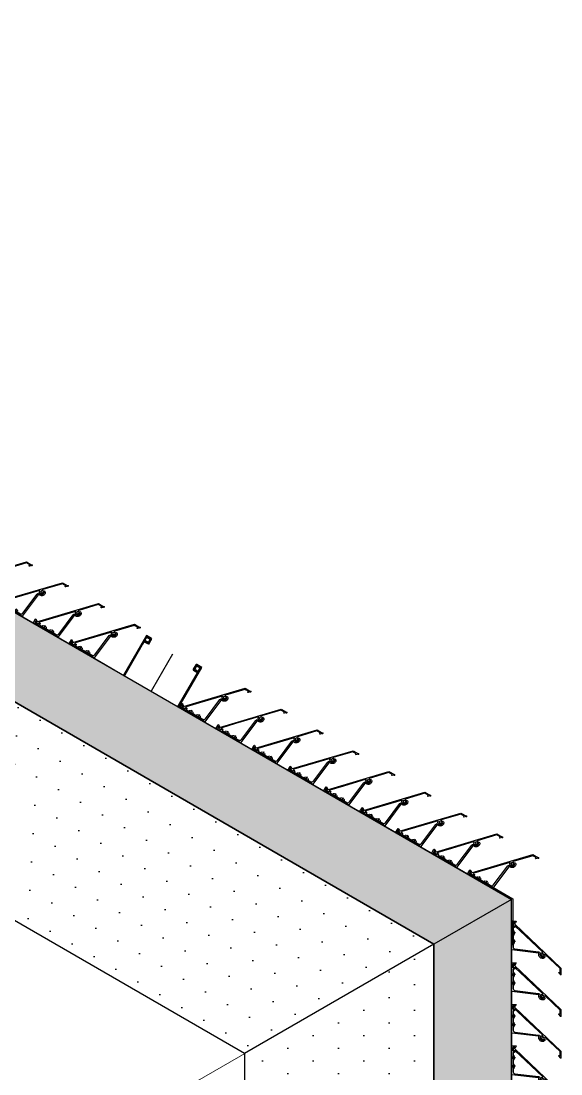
# Model space of a CAD drawing. Header units: millimetres. Extents: x 3774 to 718460, y -768339 to 192544.
# Drawn here: x 381218 to 382062, y -723305 to -721659 of the extents above; entities that cross this region are included whole.
import ezdxf

# ---------------------------------------------------------------- set-up
doc = ezdxf.new("R2010")
doc.units = ezdxf.units.MM
doc.set_wipeout_variables(frame=1)
for name, pattern in [('CENTER', [50.8, 31.75, -6.35, 6.35, -6.35]), ('HIDDEN', [0.375, 0.25, -0.125]), ('XKITLINE00', [0])]:
    doc.linetypes.add(name, pattern=pattern)
for name, color, linetype in [('010 - ASPG_ACCESSORIES_HATCH_', 7, 'Continuous'), ('010 - ASPG_ACCESSORIES_MAIN_COLOR_1', 7, 'Continuous'), ('010 - ASPG_ACCESSORIES_SUB_COLOR_1', 7, 'Continuous'), ('010 - ASPG_ACCESSORIES_SUB_COLOR_2', 7, 'Continuous'), ('010 - ASPG_ACCESSORIES_SYMBOL_', 7, 'Continuous'), ('010 - ASPG_EXTR_DEF_SUB', 7, 'Continuous'), ('010 - ASPG_EXTR_MAIN_COLOR_2', 7, 'Continuous'), ('010 - ASPG_FASTERN_DEF_SUB', 7, 'Continuous'), ('010 - ASPG_FASTERN_MAIN_COLOR_1', 7, 'Continuous'), ('010 - ASPG_FASTERN_SUB_COLOR_2', 7, 'Continuous'), ('010 - ASPG_FASTERN_SUB_COLOR_3', 7, 'Continuous'), ('010 - ASPG_FLASHING_CUT_COLOR_5', 7, 'Continuous'), ('010 - ASPG_FLASHING_MAIN_COLOR_2', 7, 'Continuous'), ('010 - ASPG_FLASHING_MAIN_COLOR_4', 7, 'Continuous'), ('010 - ASPG_FLASHING_WIPEOUT_', 7, 'Continuous'), ('010 - ASPG_FRAMING_CUT_COLOR_4', 7, 'Continuous'), ('010 - ASPG_FRAMING_DEF_SUB', 7, 'Continuous'), ('010 - ASPG_FRAMING_HATCH_', 7, 'Continuous'), ('010 - ASPG_FRAMING_MAIN_COLOR_2', 7, 'Continuous'), ('010 - ASPG_FRAMING_SUB_COLOR_2', 7, 'Continuous'), ('010 - ASPG_FRAMING_WIPEOUT_', 7, 'Continuous'), ('BOLT & SCREW', 7, 'Continuous'), ('Center Line', 7, 'CENTER')]:
    doc.layers.add(name, color=color, linetype=linetype)
for name, color, linetype, lineweight in [('12-GRID', 7, 'CENTER', 13), ('Bolt', 7, 'Continuous', 0), ('Part', 7, 'Continuous', 0), ('SCREW', 7, 'Continuous', 5)]:
    doc.layers.add(name, color=color, linetype=linetype, lineweight=lineweight)
pattern_1 = [(270, (1257419.24324, -520041.6224), (0.65495992507, -1.1344238721), [0.7562825814, -1.5125651628]), (30, (1257419.24324, -520041.6224), (0.65495992936, 1.1344238696), [0.7562825814, -1.5125651628]), (330, (1257419.24324, -520041.6224), (1.30991985442, -2.48e-09), [-1.5125651628, 0.7562825814])]
pattern_2 = [(315, (1257419.4929, -520021.6224), (1.3369313545, 1.3369313545), []), (45, (1257419.4929, -520021.6224), (-1.3369313545, 1.3369313545), [])]
pattern_3 = [(270, (1257419.4425, -520043.9224), (0.65495992507, -1.1344238721), [0.7562825814, -1.5125651628]), (30, (1257419.4425, -520043.9224), (0.65495992936, 1.1344238696), [0.7562825814, -1.5125651628]), (330, (1257419.4425, -520043.9224), (1.30991985442, -2.48e-09), [-1.5125651628, 0.7562825814])]
pattern_4 = [(315, (1257419.1929, -520023.9224), (1.3369313545, 1.3369313545), []), (45, (1257419.1929, -520023.9224), (-1.3369313545, 1.3369313545), [])]
pattern_5 = [(0, (0, 0), (3.96875, 7.9375), [0, -7.9375])]
pattern_6 = [(0, (0, 0), (19.84375, 39.6875), [0, -39.6875])]

# ---------------------------------------------------------------- blocks, each defined once
blk = doc.blocks.new('*A662948')
at = {"layer": 'Part', "color": 7, "linetype": 'XKITLINE00', "lineweight": 0}
for p, q in [((2030.848, -75.856027), (2030.848, -74.024)), ((2025.648, -77.02163), (2028.802389, -75.203228))]:
    blk.add_line(p, q, dxfattribs=at)
blk = doc.blocks.new('*A682950')
at = {"layer": 'Part', "color": 7, "linetype": 'XKITLINE00', "lineweight": 0}
for p, q in [((2001.885929, -57.296), (2025.720794, -71.062613)), ((2025.644545, -77.023621), (2028.802389, -75.203228))]:
    blk.add_line(p, q, dxfattribs=at)
blk = doc.blocks.new('*A692951')
at = {"layer": 'Part', "color": 7, "linetype": 'XKITLINE00', "lineweight": 0}
for p, q in [((2001.852391, -57.354), (2030.816297, -74.078852)), ((2030.848301, -74.023429), (2001.884395, -57.298577)), ((2001.384338, -58.164569), (2030.348244, -74.889422)), ((2001.416342, -58.109146), (2030.380248, -74.833998)), ((2030.848301, -74.023429), (2030.348244, -74.889422))]:
    blk.add_line(p, q, dxfattribs=at)
blk = doc.blocks.new('*A752957')
at = {"layer": 'Part', "color": 7, "linetype": 'XKITLINE00', "lineweight": 0}
for p, q in [((2028.677912, -73.930471), (2028.645912, -73.985896)), ((2028.645912, -73.985896), (2028.971537, -74.173896)), ((2029.370732, -74.330471), (2028.677912, -73.930471)), ((2028.971537, -74.173896), (2028.635537, -74.755865)), ((2028.677106, -74.779865), (2029.013106, -74.197896)), ((2029.013106, -74.197896), (2029.338732, -74.385896)), ((2029.338732, -74.385896), (2029.370732, -74.330471)), ((2028.309912, -74.567865), (2028.277912, -74.623291)), ((2028.277912, -74.623291), (2028.970732, -75.023291)), ((2028.635537, -74.755865), (2028.309912, -74.567865)), ((2029.002732, -74.967865), (2028.677106, -74.779865)), ((2028.970732, -75.023291), (2029.002732, -74.967865))]:
    blk.add_line(p, q, dxfattribs=at)
blk = doc.blocks.new('*A5653447')
at = {"layer": 'Part', "color": 7, "linetype": 'XKITLINE00', "lineweight": 0}
for p, q in [((2028.759747, -74.716728), (2028.999747, -74.301035)), ((2029.380798, -74.521035), (2028.965106, -74.281035)), ((2029.140798, -74.936728), (2029.380798, -74.521035)), ((2028.725106, -74.696728), (2029.140798, -74.936728))]:
    blk.add_line(p, q, dxfattribs=at)
blk = doc.blocks.new('*A5663448')
at = {"layer": 'Part', "color": 7, "linetype": 'XKITLINE00', "lineweight": 0}
for p, q in [((2027.603655, -74.511138), (2028.126085, -73.606263)), ((2027.822219, -74.452574), (2027.603655, -74.511138)), ((2029.404988, -75.551138), (2027.603655, -74.511138)), ((2029.927349, -74.646381), (2029.404988, -75.551138)), ((2029.404988, -75.551138), (2029.346424, -75.332574))]:
    blk.add_line(p, q, dxfattribs=at)
blk = doc.blocks.new('*A5673449')
at = {"layer": 'Part', "color": 7, "linetype": 'XKITLINE00', "lineweight": 0}
for p, q in [((2028.264643, -73.686272), (2027.822219, -74.452574)), ((2027.822219, -74.452574), (2029.346424, -75.332574)), ((2029.346424, -75.332574), (2029.78879, -74.566372))]:
    blk.add_line(p, q, dxfattribs=at)
blk = doc.blocks.new('*A5733455')
at = {"layer": 'Bolt'}
for points in [[(2028.923, -74.354), (2028.958, -74.374), (2028.802, -74.644), (2028.767, -74.624)], [(2028.832, -74.416), (2028.873, -74.44), (2028.817, -74.537), (2028.776, -74.513)]]:
    blk.add_hatch(color=7, dxfattribs=at).paths.add_polyline_path(points, flags=17)
at = {"layer": 'Bolt', "color": 7, "linetype": 'XKITLINE00', "lineweight": 0}
for p, q in [((2028.923, -74.354), (2028.958, -74.374)), ((2028.749, -74.433), (2029.046, -74.605)), ((2028.776, -74.513), (2028.817, -74.537)), ((2028.832, -74.416), (2028.873, -74.44)), ((2028.767, -74.624), (2028.802, -74.644))]:
    blk.add_line(p, q, dxfattribs=at)
blk = doc.blocks.new('*A5743456')
at = {"layer": 'Bolt'}
for points in [[(2028.203, -74.316), (2028.182, -74.309), (2028.166, -74.295), (2028.156, -74.275), (2028.155, -74.253), (2028.162, -74.233), (2028.282, -74.025), (2028.296, -74.009), (2028.316, -73.999), (2028.337, -73.997), (2028.358, -74.004), (2028.374, -74.019), (2028.384, -74.038), (2028.386, -74.06), (2028.379, -74.081), (2028.259, -74.289), (2028.244, -74.305), (2028.225, -74.315)], [(2029.311, -74.956), (2029.291, -74.949), (2029.274, -74.935), (2029.264, -74.915), (2029.263, -74.893), (2029.27, -74.873), (2029.39, -74.665), (2029.404, -74.649), (2029.424, -74.639), (2029.446, -74.637), (2029.467, -74.644), (2029.483, -74.659), (2029.493, -74.678), (2029.494, -74.7), (2029.487, -74.721), (2029.367, -74.929), (2029.353, -74.945), (2029.333, -74.955)]]:
    blk.add_hatch(color=7, dxfattribs=at).paths.add_polyline_path(points, flags=17)
at = {"layer": 'Bolt', "color": 7, "linetype": 'XKITLINE00', "lineweight": 0}
for p, q in [((2028.367, -74.213), (2028.173, -74.101)), ((2028.326, -74.06), (2028.214, -74.254)), ((2029.476, -74.853), (2029.282, -74.741)), ((2029.435, -74.7), (2029.323, -74.894))]:
    blk.add_line(p, q, dxfattribs=at)
blk = doc.blocks.new('*A5803462')
at = {"layer": 'Bolt'}
for points in [[(2029.017, -73.554), (2029.025, -73.546), (2029.034, -73.54), (2029.044, -73.537), (2029.055, -73.535), (2029.066, -73.535), (2029.077, -73.538), (2029.087, -73.542), (2029.096, -73.549), (2029.103, -73.557), (2029.109, -73.566), (2029.113, -73.576), (2029.115, -73.587), (2029.114, -73.598), (2029.112, -73.609), (2029.107, -73.619), (2029.101, -73.628), (2029.093, -73.635), (2029.084, -73.641), (2029.073, -73.645), (2029.063, -73.647), (2029.052, -73.646), (2029.041, -73.644), (2029.031, -73.639), (2029.022, -73.633), (2029.014, -73.625), (2029.009, -73.615), (2029.005, -73.605), (2029.003, -73.594), (2029.003, -73.583), (2029.006, -73.573), (2029.01, -73.563)], [(2029.432, -73.794), (2029.44, -73.786), (2029.45, -73.78), (2029.46, -73.777), (2029.471, -73.775), (2029.482, -73.775), (2029.493, -73.778), (2029.503, -73.782), (2029.511, -73.789), (2029.519, -73.797), (2029.525, -73.806), (2029.529, -73.816), (2029.53, -73.827), (2029.53, -73.838), (2029.528, -73.849), (2029.523, -73.859), (2029.517, -73.868), (2029.509, -73.875), (2029.499, -73.881), (2029.489, -73.885), (2029.478, -73.887), (2029.467, -73.886), (2029.457, -73.884), (2029.447, -73.879), (2029.438, -73.873), (2029.43, -73.865), (2029.424, -73.855), (2029.42, -73.845), (2029.419, -73.834), (2029.419, -73.823), (2029.422, -73.813), (2029.426, -73.803)]]:
    blk.add_hatch(color=7, dxfattribs=at).paths.add_polyline_path(points, flags=17)
at = {"layer": 'Bolt', "color": 7, "linetype": 'XKITLINE00', "lineweight": 0}
for p, q in [((2028.962, -73.535), (2029.156, -73.647)), ((2029.003, -73.688), (2029.115, -73.494)), ((2029.419, -73.928), (2029.531, -73.734)), ((2029.378, -73.775), (2029.572, -73.887))]:
    blk.add_line(p, q, dxfattribs=at)
blk = doc.blocks.new('W-1-PP19-SE-ENT3_20260407-084553_PP19_ENT3_LOPL')
at = {"layer": 'Defpoints', "color": 7}
blk.add_lwpolyline([(27493.04025, 2165.38988), (27331.73656, 2165.38988)], dxfattribs=at)
at = {"color": 7, "lineweight": 0, "xscale": 125, "yscale": 125, "zscale": 125}
for name in ['*A682950', '*A692951', '*A5803462', '*A5663448', '*A5673449', '*A5743456', '*A752957', '*A662948', '*A5653447', '*A5733455']:
    blk.add_blockref(name, (-226235, 11475), dxfattribs=at)
blk = doc.blocks.new('*U8441')
at = {"layer": '12-GRID', "color": 7, "linetype": 'CENTER'}
for p, q in [((0, -6.2), (0, 2.2)), ((-4.2, -2), (4.2, -2))]:
    blk.add_line(p, q, dxfattribs=at)
at = {"layer": 'BOLT & SCREW', "color": 7}
for p, q in [((-0.6, -1.8), (-1.8, -1.6)), ((-0.6, -2.2), (-1.8, -2.4)), ((-0.5, -1.8), (-0.9, -1.6)), ((-0.5, -2.2), (-0.9, -2.4)), ((-0.2, -1.4), (-0.4, -0.2)), ((-0.2, -1.5), (-0.4, -1.1)), ((-0.2, -2.5), (-0.4, -2.9)), ((-0.2, -2.6), (-0.4, -3.8)), ((0.2, -1.4), (0.4, -0.2)), ((0.2, -1.5), (0.4, -1.1)), ((0.4, -2.9), (0.2, -2.5)), ((0.2, -2.6), (0.4, -3.8)), ((0.5, -1.8), (0.9, -1.6)), ((0.5, -2.2), (0.9, -2.4)), ((0.6, -1.8), (1.8, -1.6)), ((0.6, -2.2), (1.8, -2.4))]:
    blk.add_line(p, q, dxfattribs=at)
for points in [[(-1.8, -1.6), (-0.9, -1.6, 0.414214), (-0.4, -1.1), (-0.4, -0.2), (0.4, -0.2), (0.4, -1.1, 0.414214), (0.9, -1.6), (1.8, -1.6), (1.8, -2.4), (0.9, -2.4, 0.414214), (0.4, -2.9), (0.4, -3.8), (-0.4, -3.8), (-0.4, -2.9, 0.414214), (-0.9, -2.4), (-1.8, -2.4)], [(0.2, -2.5, -0.414214), (0.5, -2.2), (0.6, -2.2), (0.6, -1.8), (0.5, -1.8, -0.414214), (0.2, -1.5), (0.2, -1.4), (-0.2, -1.4), (-0.2, -1.5, -0.414214), (-0.5, -1.8), (-0.6, -1.8), (-0.6, -2.2), (-0.5, -2.2, -0.414214), (-0.2, -2.5), (-0.2, -2.6), (0.2, -2.6)]]:
    blk.add_lwpolyline(points, format="xyb", close=True, dxfattribs=at)
blk.add_circle((0, -2), 3.5, dxfattribs=at)
blk = doc.blocks.new('000_ASPG_TYP_FILES_20260218-010703_FRAME_EXTR_')
at = {"layer": '010 - ASPG_FRAMING_HATCH_'}
h = blk.add_hatch(dxfattribs=at)
h.set_pattern_fill('ANSI32', scale=0.1, angle=180)
edge = h.paths.add_edge_path()
edge.add_line((2, 16), (2, 2))
edge.add_line((2, 2), (39.7, 2))
edge.add_arc((39.7, 1.7), 0.3, 0, 90, ccw=False)
edge.add_line((40, 1.7), (40, 0.3))
edge.add_arc((39.7, 0.3), 0.3, -90, 0, ccw=False)
edge.add_line((39.7, 0), (0.3, 0))
edge.add_arc((0.3, 0.3), 0.3, 180, 270, ccw=False)
edge.add_line((0, 0.3), (0, 17.7))
edge.add_arc((0.3, 17.7), 0.3, 90, 180, ccw=False)
edge.add_line((0.3, 18), (22.6, 18))
edge.add_arc((22.6, 18.5), 0.5, 270, 380.2095)
edge.add_arc((26.2, 19.8), 3.35, 182.0638, 200.2095, ccw=False)
edge.add_arc((23.6, 19.7), 0.76, 2.0638, 182.0638, ccw=False)
edge.add_arc((26.2, 19.8), 1.83, 182.0638, 447.9362)
edge.add_arc((26.3, 22.4), 0.76, 87.9362, 267.9362, ccw=False)
edge.add_arc((26.2, 19.8), 3.35, 69.7905, 87.9362, ccw=False)
edge.add_arc((27.5, 23.4), 0.5, 249.7905, 360)
edge.add_line((28, 23.4), (28, 26.7))
edge.add_line((28, 26.7), (28.5, 27.2))
edge.add_line((28.5, 27.2), (28, 27.7))
edge.add_line((28, 27.7), (28, 38.6))
edge.add_line((28, 38.6), (28.5, 39.1))
edge.add_line((28.5, 39.1), (28, 39.6))
edge.add_line((28, 39.6), (28, 42.9))
edge.add_arc((27.5, 42.9), 0.5, 0, 110.2095)
edge.add_arc((26.2, 46.5), 3.35, 272.0638, 290.2095, ccw=False)
edge.add_arc((26.3, 43.9), 0.76, 92.0638, 272.0638, ccw=False)
edge.add_arc((26.2, 46.5), 1.83, 272.0638, 537.9362)
edge.add_arc((23.6, 46.6), 0.76, 177.9362, 357.9362, ccw=False)
edge.add_arc((26.2, 46.5), 3.35, 159.7905, 177.9362, ccw=False)
edge.add_arc((22.6, 47.8), 0.5, 339.7905, 450)
edge.add_line((22.6, 48.3), (0.3, 48.3))
edge.add_arc((0.3, 48.6), 0.3, 180, 270, ccw=False)
edge.add_line((0, 48.6), (0, 60))
edge.add_arc((0.3, 60), 0.3, 90, 180, ccw=False)
edge.add_line((0.3, 60.3), (5, 60.3))
edge.add_line((5, 60.3), (5, 65))
edge.add_arc((5.3, 65), 0.3, 90, 180, ccw=False)
edge.add_line((5.3, 65.3), (30, 65.3))
edge.add_line((30, 65.3), (30, 63.6))
edge.add_arc((29.7, 63.6), 0.3, -90, 0, ccw=False)
edge.add_line((29.7, 63.3), (7.3, 63.3))
edge.add_arc((7.3, 63), 0.3, 90, 180)
edge.add_line((7, 63), (7, 58.3))
edge.add_line((7, 58.3), (2.3, 58.3))
edge.add_arc((2.3, 58), 0.3, 90, 180)
edge.add_line((2, 58), (2, 50.6))
edge.add_arc((2.3, 50.6), 0.3, 180, 270)
edge.add_line((2.3, 50.3), (29.7, 50.3))
edge.add_arc((29.7, 50), 0.3, 0, 90, ccw=False)
edge.add_line((30, 50), (30, 26.7))
edge.add_line((30, 26.7), (30, 16.3))
edge.add_arc((29.7, 16.3), 0.3, -90, 0, ccw=False)
edge.add_line((29.7, 16), (2, 16))
at = {"layer": '010 - ASPG_FRAMING_CUT_COLOR_4', "color": 7}
blk.add_lwpolyline([(2, 16), (2, 2), (39.7, 2, -0.414214), (40, 1.7), (40, 0.3, -0.414214), (39.7, 0), (0.3, 0, -0.414214), (0, 0.3), (0, 17.7, -0.414214), (0.3, 18), (22.6, 18, 0.52173), (23, 18.7, -0.079342), (22.8, 19.7, -1), (24.3, 19.8, 2.296346), (26.2, 21.7, -1), (26.3, 23.2, -0.079342), (27.3, 23, 0.52173), (28, 23.4), (28, 26.7), (28.5, 27.2), (28, 27.7), (28, 38.6), (28.5, 39.1), (28, 39.6), (28, 42.9, 0.52173), (27.3, 43.3, -0.079342), (26.3, 43.1, -1), (26.2, 44.6, 2.296346), (24.3, 46.5, -1), (22.8, 46.6, -0.079342), (23, 47.6, 0.52173), (22.6, 48.3), (0.3, 48.3, -0.414214), (0, 48.6), (0, 60, -0.414214), (0.3, 60.3), (5, 60.3), (5, 65, -0.414214), (5.3, 65.3), (30, 65.3), (30, 63.6, -0.414214), (29.7, 63.3), (7.3, 63.3, 0.414214), (7, 63), (7, 58.3), (2.3, 58.3, 0.414214), (2, 58), (2, 50.6, 0.414214), (2.3, 50.3), (29.7, 50.3, -0.414214), (30, 50), (30, 26.7), (30, 16.3, -0.414214), (29.7, 16)], format="xyb", close=True, dxfattribs=at)
at = {"color": 7}
for p in [(26.2, 48.5), (26.2, 21.8)]:
    blk.add_blockref('*U8441', p, dxfattribs=at)
blk = doc.blocks.new('*U8305')
at = {"layer": '010 - ASPG_FRAMING_HATCH_', "transparency": 33554585}
h = blk.add_hatch(dxfattribs=at)
h.set_pattern_fill('ANSI32', scale=0.25)
edge = h.paths.add_edge_path()
edge.add_line((2, -50), (2, -75))
edge.add_line((2, -75), (0, -75))
edge.add_line((0, -75), (0, -49))
edge.add_arc((1, -49), 1, 90, 180, ccw=False)
edge.add_line((1, -48), (63, -48))
edge.add_arc((63, -47), 1, 270, 360)
edge.add_line((64, -47), (64, 47))
edge.add_arc((63, 47), 1, 0, 90)
edge.add_line((63, 48), (1, 48))
edge.add_arc((1, 49), 1, 180, 270, ccw=False)
edge.add_line((0, 49), (0, 75))
edge.add_line((0, 75), (2, 75))
edge.add_line((2, 75), (2, 50))
edge.add_line((2, 50), (141, 50))
edge.add_line((141, 50), (141, 41))
edge.add_arc((140, 41), 1, 270, 360, ccw=False)
edge.add_line((140, 40), (132, 40))
edge.add_arc((132, 41), 1, 180, 270, ccw=False)
edge.add_line((131, 41), (131, 47))
edge.add_arc((130, 47), 1, 0, 90)
edge.add_line((130, 48), (67, 48))
edge.add_arc((67, 47), 1, 90, 180)
edge.add_line((66, 47), (66, -47))
edge.add_arc((67, -47), 1, 180, 270)
edge.add_line((67, -48), (130, -48))
edge.add_arc((130, -47), 1, 270, 360)
edge.add_line((131, -47), (131, -41))
edge.add_arc((132, -41), 1, 90, 180, ccw=False)
edge.add_line((132, -40), (140, -40))
edge.add_arc((140, -41), 1, 0, 90, ccw=False)
edge.add_line((141, -41), (141, -50))
edge.add_line((141, -50), (2, -50))
h.paths.add_polyline_path([(139, 48), (139, 42), (133, 42), (133, 48)], flags=16)
h.paths.add_polyline_path([(139, -48), (139, -42), (133, -42), (133, -48)], flags=16)
at = {"layer": '010 - ASPG_FRAMING_HATCH_'}
h = blk.add_hatch(dxfattribs=at)
h.set_pattern_fill('ANSI37', scale=0.595498, angle=-90)
h.set_pattern_definition(pattern_4)
edge = h.paths.add_edge_path()
edge.add_ellipse((11.5, 55), major_axis=(0, -5), ratio=0.644482, start_angle=180, end_angle=360, ccw=False)
edge.add_line((11.5, 60), (2, 60))
edge.add_arc((-7.9, 55), 11.1, -26.7963, 26.7963, ccw=False)
edge.add_line((2, 50), (11.5, 50))
h = blk.add_hatch(dxfattribs=at)
h.set_pattern_fill('HONEY', scale=0.238199, angle=-90)
h.set_pattern_definition(pattern_3)
edge = h.paths.add_edge_path()
edge.add_ellipse((11.8, 55), major_axis=(0, -5), ratio=0.644482, start_angle=0, end_angle=360, ccw=False)
h = blk.add_hatch(dxfattribs=at)
h.set_pattern_fill('HONEY', scale=0.238199, angle=-90)
h.set_pattern_definition(pattern_1)
edge = h.paths.add_edge_path()
edge.add_ellipse((57.5, 55), major_axis=(0, -5), ratio=0.644482, start_angle=0, end_angle=360)
h = blk.add_hatch(dxfattribs=at)
h.set_pattern_fill('ANSI37', scale=0.595498, angle=-90)
h.set_pattern_definition(pattern_2)
edge = h.paths.add_edge_path()
edge.add_ellipse((57.8, 55), major_axis=(0, -5), ratio=0.644482, start_angle=0, end_angle=180)
edge.add_line((57.8, 60), (62, 60))
edge.add_arc((62, 60.3), 0.3, -90, 0)
edge.add_line((62.3, 60.3), (62.3, 61))
edge.add_line((62.3, 61), (61.8, 61.5))
edge.add_line((61.8, 61.5), (62.3, 62))
edge.add_line((62.3, 62), (61.8, 62.5))
edge.add_line((61.8, 62.5), (62.3, 63))
edge.add_line((62.3, 63), (61.8, 63.5))
edge.add_line((61.8, 63.5), (62.3, 64))
edge.add_line((62.3, 64), (62.3, 65))
edge.add_line((62.3, 65), (63.3, 65))
edge.add_line((63.3, 65), (63.8, 65.5))
edge.add_line((63.8, 65.5), (64.3, 65))
edge.add_line((64.3, 65), (64.8, 65.5))
edge.add_line((64.8, 65.5), (65.3, 65))
edge.add_line((65.3, 65), (65.8, 65.5))
edge.add_line((65.8, 65.5), (66.3, 65))
edge.add_line((66.3, 65), (67, 65))
edge.add_arc((67, 65.3), 0.3, -90, 0)
edge.add_line((67.3, 65.3), (67.3, 60))
edge.add_arc((77.2, 55), 11.1, 153.2037, 206.7963)
edge.add_line((67.3, 50), (57.8, 50))
h = blk.add_hatch(dxfattribs=at)
h.set_pattern_fill('ANSI37', scale=0.595498, angle=-90)
h.set_pattern_definition(pattern_4)
edge = h.paths.add_edge_path()
edge.add_ellipse((11.5, -55), major_axis=(0, 5), ratio=0.644482, start_angle=0, end_angle=180)
edge.add_line((11.5, -60), (2, -60))
edge.add_arc((-7.9, -55), 11.1, 333.2037, 386.7963)
edge.add_line((2, -50), (11.5, -50))
h = blk.add_hatch(dxfattribs=at)
h.set_pattern_fill('HONEY', scale=0.238199, angle=-90)
h.set_pattern_definition(pattern_3)
edge = h.paths.add_edge_path()
edge.add_ellipse((11.8, -55), major_axis=(0, 5), ratio=0.644482, start_angle=0, end_angle=360)
h = blk.add_hatch(dxfattribs=at)
h.set_pattern_fill('HONEY', scale=0.238199, angle=-90)
h.set_pattern_definition(pattern_1)
edge = h.paths.add_edge_path()
edge.add_ellipse((57.5, -55), major_axis=(0, 5), ratio=0.644482, start_angle=0, end_angle=360, ccw=False)
h = blk.add_hatch(dxfattribs=at)
h.set_pattern_fill('ANSI37', scale=0.595498, angle=-90)
h.set_pattern_definition(pattern_2)
edge = h.paths.add_edge_path()
edge.add_ellipse((57.8, -55), major_axis=(0, 5), ratio=0.644482, start_angle=180, end_angle=360, ccw=False)
edge.add_line((57.8, -60), (62, -60))
edge.add_arc((62, -60.3), 0.3, 360, 450, ccw=False)
edge.add_line((62.3, -60.3), (62.3, -61))
edge.add_line((62.3, -61), (61.8, -61.5))
edge.add_line((61.8, -61.5), (62.3, -62))
edge.add_line((62.3, -62), (61.8, -62.5))
edge.add_line((61.8, -62.5), (62.3, -63))
edge.add_line((62.3, -63), (61.8, -63.5))
edge.add_line((61.8, -63.5), (62.3, -64))
edge.add_line((62.3, -64), (62.3, -65))
edge.add_line((62.3, -65), (63.3, -65))
edge.add_line((63.3, -65), (63.8, -65.5))
edge.add_line((63.8, -65.5), (64.3, -65))
edge.add_line((64.3, -65), (64.8, -65.5))
edge.add_line((64.8, -65.5), (65.3, -65))
edge.add_line((65.3, -65), (65.8, -65.5))
edge.add_line((65.8, -65.5), (66.3, -65))
edge.add_line((66.3, -65), (67, -65))
edge.add_arc((67, -65.3), 0.3, 360, 450, ccw=False)
edge.add_line((67.3, -65.3), (67.3, -60))
edge.add_arc((77.2, -55), 11.1, 153.2037, 206.7963, ccw=False)
edge.add_line((67.3, -50), (57.8, -50))
at = {"layer": '010 - ASPG_FASTERN_DEF_SUB', "color": 7}
blk.add_point((0, 0), dxfattribs=at)
at = {"layer": '010 - ASPG_FRAMING_CUT_COLOR_4', "color": 7}
blk.add_lwpolyline([(2, -50), (2, -75), (0, -75), (0, -49, -0.414214), (1, -48), (63, -48, 0.414214), (64, -47), (64, 47, 0.414214), (63, 48), (1, 48, -0.414214), (0, 49), (0, 75), (2, 75), (2, 50), (141, 50), (141, 41, -0.414214), (140, 40), (132, 40, -0.414214), (131, 41), (131, 47, 0.414214), (130, 48), (67, 48, 0.414214), (66, 47), (66, -47, 0.414214), (67, -48), (130, -48, 0.414214), (131, -47), (131, -41, -0.414214), (132, -40), (140, -40, -0.414214), (141, -41), (141, -50)], format="xyb", close=True, dxfattribs=at)
for points in [[(139, 48), (139, 42), (133, 42), (133, 48)], [(139, -48), (139, -42), (133, -42), (133, -48)]]:
    blk.add_lwpolyline(points, close=True, dxfattribs=at)
at = {"layer": '010 - ASPG_FRAMING_DEF_SUB', "color": 7, "transparency": 33554508}
blk.add_line((136.5, 0), (-4.5, 0), dxfattribs=at)
at = {"layer": '010 - ASPG_FRAMING_DEF_SUB', "color": 7, "transparency": 33554457}
for points in [[(2, 50), (15, 50), (15, 60), (2, 60)], [(54.3, 50), (67.3, 50), (67.3, 65.5), (54.3, 65.5)], [(2, -50), (15, -50), (15, -60), (2, -60)], [(54.3, -50), (67.3, -50), (67.3, -65.5), (54.3, -65.5)]]:
    blk.add_lwpolyline(points, close=True, dxfattribs=at)
at = {"layer": '010 - ASPG_FRAMING_SUB_COLOR_2', "color": 7}
for points in [[(11.8, 50), (2, 50, 0.238199), (2, 60), (11.8, 60)], [(57.5, 50), (67.3, 50, -0.238199), (67.3, 60), (67.3, 65.3, -0.414214), (67, 65), (66.3, 65), (65.8, 65.5), (65.3, 65), (64.8, 65.5), (64.3, 65), (63.8, 65.5), (63.3, 65), (62.3, 65), (62.3, 64), (61.8, 63.5), (62.3, 63), (61.8, 62.5), (62.3, 62), (61.8, 61.5), (62.3, 61), (62.3, 60.3, -0.414214), (62, 60), (57.5, 60)], [(11.8, -50), (2, -50, -0.238199), (2, -60), (11.8, -60)], [(57.5, -50), (67.3, -50, 0.238199), (67.3, -60), (67.3, -65.3, 0.414214), (67, -65), (66.3, -65), (65.8, -65.5), (65.3, -65), (64.8, -65.5), (64.3, -65), (63.8, -65.5), (63.3, -65), (62.3, -65), (62.3, -64), (61.8, -63.5), (62.3, -63), (61.8, -62.5), (62.3, -62), (61.8, -61.5), (62.3, -61), (62.3, -60.3, 0.414214), (62, -60), (57.5, -60)]]:
    blk.add_lwpolyline(points, format="xyb", dxfattribs=at)
at = {"layer": '010 - ASPG_FRAMING_SUB_COLOR_2', "color": 7, "extrusion": (0, 0, -1)}
for centre, major_axis in [((11.8, 55), (0, -5)), ((57.5, -55), (0, 5))]:
    blk.add_ellipse(centre, major_axis=major_axis, ratio=0.644482, dxfattribs=at)
at = {"layer": '010 - ASPG_FRAMING_SUB_COLOR_2', "color": 7}
for centre, major_axis in [((57.5, 55), (0, -5)), ((11.8, -55), (0, 5))]:
    blk.add_ellipse(centre, major_axis=major_axis, ratio=0.644482, dxfattribs=at)
blk = doc.blocks.new('PZG35-9D5')
at = {"layer": 'Center Line', "color": 7}
blk.add_line((0, 3.7), (0, -10.5), dxfattribs=at)
at = {"layer": 'SCREW', "color": 7}
for p, q in [((-1.4, 0), (-1.4, -1.1)), ((1.4, 0), (1.4, -0.6)), ((-1.9, -1.4), (1.9, -0.9)), ((-1.9, -1.4), (-1.4, -1.1)), ((-1.9, -1.4), (-1.4, -1.7)), ((-1.9, -2.7), (1.9, -2.2)), ((-1.9, -2.7), (-1.4, -2.4)), ((-1.9, -2.7), (-1.4, -3)), ((-1.9, -4), (-1.4, -3.7)), ((-1.9, -4), (-1, -3.9)), ((-1.9, -4), (-1.4, -4.3)), ((-1.4, -1.1), (1.4, -0.6)), ((-1.4, -1.7), (1.4, -1.2)), ((-1.4, -1.7), (-1.4, -2.4)), ((-1.4, -2.4), (1.4, -1.9)), ((-1.4, -3), (1.4, -2.5)), ((-1.4, -3), (-1.4, -3.7)), ((-1.4, -3.7), (-0.8, -3.6)), ((-1.4, -4.3), (-1.4, -8.1)), ((-1.4, -4.3), (-1.2, -4.3)), ((0, -9.5), (-1.4, -8.1)), ((0, -9.5), (1.4, -8.1)), ((0.6, -3.3), (1.4, -3.2)), ((0.7, -3.7), (1.9, -3.5)), ((0.7, -3.9), (1.4, -3.8)), ((0.7, -4.6), (1.4, -4.5)), ((0.7, -5), (1.9, -4.8)), ((0.7, -5.2), (1.4, -5.1)), ((1.9, -0.9), (1.4, -0.6)), ((1.9, -0.9), (1.4, -1.2)), ((1.4, -1.2), (1.4, -1.9)), ((1.9, -2.2), (1.4, -1.9)), ((1.9, -2.2), (1.4, -2.5)), ((1.4, -2.5), (1.4, -3.2)), ((1.9, -3.5), (1.4, -3.2)), ((1.9, -3.5), (1.4, -3.8)), ((1.4, -3.8), (1.4, -4.5)), ((1.9, -4.8), (1.4, -4.5)), ((1.9, -4.8), (1.4, -5.1)), ((1.4, -5.1), (1.4, -8.1))]:
    blk.add_line(p, q, dxfattribs=at)
blk.add_lwpolyline([(0, -9.5), (0.7, -5.2), (0.7, -3.6, 0.417657), (0.4, -3.3, 0.108102), (-0.8, -3.6), (-1.4, -4.7)], format="xyb", dxfattribs=at)
blk = doc.blocks.new('*U8304')
at = {"layer": 'SCREW', "color": 7}
blk.add_lwpolyline([(3, 1.8, 0.09906), (0.8, 2.5), (0.8, 2.3), (-0.8, 2.3), (-0.8, 2.5, 0.09906), (-3, 1.8, 0.266588), (-3.5, 1), (-3.5, 0.2, 0.414214), (-3.3, 0), (3.3, 0, 0.414214), (3.5, 0.2), (3.5, 1, 0.266588)], format="xyb", close=True, dxfattribs=at)
blk.add_blockref('PZG35-9D5', (0, 0), dxfattribs=at)
blk = doc.blocks.new('*U8306')
at = {"color": 7}
blk.add_point((0, 0), dxfattribs=at)
at = {"layer": '010 - ASPG_ACCESSORIES_MAIN_COLOR_1', "color": 7}
blk.add_lwpolyline([(-39.7, -0.6, 0.414214), (-40, -0.9), (-40, -7.4, 0.57735), (-39.7, -7.6), (-36.6, -5.8, 0.767327), (-36.8, -5.3), (-37.9, -5.3, -0.414214), (-38.2, -5), (-38.2, -2.8, -0.414214), (-38, -2.6), (-32.2, -2.6, -0.388879), (-32, -2.8), (-31.8, -4.3, 0.388879), (-31.3, -4.8), (-30.3, -4.8, 0.414214), (-30, -4.5), (-30, -2.9, -0.414214), (-29.7, -2.6), (0.4, -2.6, -0.378969), (3.4, -5.2), (8, -42.5, 0.446593), (11.6, -45.1, -0.489802), (16.1, -48.7), (16.1, -49.4, -0.18248), (15.8, -50, -0.267949), (15.3, -50.2, 1.122115), (15.1, -52.3, 0.405004), (18.1, -49.4), (18.1, -48.7, 0.489805), (11.2, -43.1, -0.446597), (9.9, -42.3), (4.9, -0.8, 0.364176), (4.6, -0.6)], format="xyb", close=True, dxfattribs=at)
at = {"layer": '010 - ASPG_EXTR_DEF_SUB', "color": 7}
for p in [(-40, -0.5), (43.4, -76.9), (43.4, -77.5)]:
    blk.add_point(p, dxfattribs=at)
at = {"layer": '010 - ASPG_EXTR_MAIN_COLOR_2', "color": 7}
blk.add_lwpolyline([(11.4, -48.2), (11.5, -47.4), (12.2, -47.6), (12.3, -46.8, -0.535538), (14.2, -49.2, 0.991572), (15.7, -49.6, 1.157025), (8.8, -48.8, -0.688558), (8.3, -49), (-17.1, -22.2), (-32.3, -6.1), (-32.3, -2.9, 0.414312), (-32.6, -2.6), (-37.5, -2.6, 0.414116), (-37.8, -2.9), (-37.8, -4.3, 0.414214), (-37.5, -4.6), (-36, -4.6, -0.205895), (-35.8, -4.7), (33.2, -77.5), (43.1, -77.5, 0.668179), (43.4, -77), (40.5, -74.2, 0.668179), (40, -74.4), (40, -76), (33.9, -76), (11.9, -52.8, -0.558354), (12.1, -52, 0.766275), (12, -50.4, -0.438583), (10.7, -48.1)], format="xyb", close=True, dxfattribs=at)
at = {"layer": 'SCREW', "color": 7, "rotation": 180}
for p in [(-21.6, -2.5), (-8.2, -2.5)]:
    blk.add_blockref('*U8304', p, dxfattribs=at)
blk = doc.blocks.new('*U8206')
at = {"color": 7}
blk.add_wipeout([(610, 4), (60, 4), (60, 69.3), (610, 69.3)], dxfattribs=at).dxf.layer = '010 - ASPG_FRAMING_WIPEOUT_'
blk.add_point((60, 69.5), dxfattribs=at)
at = {"layer": '010 - ASPG_FRAMING_MAIN_COLOR_2', "color": 7}
blk.add_lwpolyline([(580, 69.3), (90, 69.3), (90, 6), (580, 6)], close=True, dxfattribs=at)
at = {"layer": '010 - ASPG_FRAMING_SUB_COLOR_2', "color": 7}
for points in [[(610, 4), (60, 4), (60, 69.3), (610, 69.3)], [(60, 2), (60, 4), (610, 4), (610, 2)]]:
    blk.add_lwpolyline(points, close=True, dxfattribs=at)
at = {"color": 7, "transparency": 33554559, "xscale": -1, "rotation": 270}
blk.add_blockref('*U8305', (0, 0), dxfattribs=at)
at = {"color": 7, "xscale": -1, "rotation": 180}
for p in [(91.8, 69.3), (156.8, 69.3), (221.8, 69.3), (286.8, 69.3), (351.8, 69.3), (416.8, 69.3), (481.8, 69.3), (546.8, 69.3), (611.8, 69.3)]:
    blk.add_blockref('*U8306', p, dxfattribs=at)
at = {"color": 7}
blk.add_blockref('000_ASPG_TYP_FILES_20260218-010703_FRAME_EXTR_', (60, 4), dxfattribs=at)
at = {"color": 7, "xscale": -1}
blk.add_blockref('000_ASPG_TYP_FILES_20260218-010703_FRAME_EXTR_', (610, 4), dxfattribs=at)
blk = doc.blocks.new('*U6354')
at = {"color": 7}
blk.add_wipeout([(1440, 4), (60, 4), (60, 69.3), (1440, 69.3)], dxfattribs=at).dxf.layer = '010 - ASPG_FRAMING_WIPEOUT_'
blk.add_point((60, 69.5), dxfattribs=at)
at = {"layer": '010 - ASPG_FRAMING_MAIN_COLOR_2', "color": 7}
blk.add_lwpolyline([(1410, 69.3), (90, 69.3), (90, 6), (1410, 6)], close=True, dxfattribs=at)
at = {"layer": '010 - ASPG_FRAMING_SUB_COLOR_2', "color": 7}
for points in [[(1440, 4), (60, 4), (60, 69.3), (1440, 69.3)], [(60, 2), (60, 4), (1440, 4), (1440, 2)]]:
    blk.add_lwpolyline(points, close=True, dxfattribs=at)
at = {"color": 7, "transparency": 33554559, "xscale": -1, "rotation": 270}
for p in [(0, 0), (1500, 0)]:
    blk.add_blockref('*U8305', p, dxfattribs=at)
at = {"color": 7, "xscale": -1, "rotation": 180}
for p in [(91.8, 69.3), (156.8, 69.3), (221.8, 69.3), (286.8, 69.3), (351.8, 69.3), (416.8, 69.3), (481.8, 69.3), (546.8, 69.3), (611.8, 69.3), (676.8, 69.3), (741.8, 69.3), (806.8, 69.3), (871.8, 69.3), (936.8, 69.3), (1001.8, 69.3), (1066.8, 69.3), (1131.8, 69.3), (1196.8, 69.3), (1261.8, 69.3), (1326.8, 69.3), (1391.8, 69.3)]:
    blk.add_blockref('*U8306', p, dxfattribs=at)
at = {"color": 7}
blk.add_blockref('000_ASPG_TYP_FILES_20260218-010703_FRAME_EXTR_', (60, 4), dxfattribs=at)
at = {"color": 7, "xscale": -1}
blk.add_blockref('000_ASPG_TYP_FILES_20260218-010703_FRAME_EXTR_', (1440, 4), dxfattribs=at)
blk = doc.blocks.new('*U5796')
at = {"color": 7}
blk.add_wipeout([(1360, 4), (60, 4), (60, 69.3), (1360, 69.3)], dxfattribs=at).dxf.layer = '010 - ASPG_FRAMING_WIPEOUT_'
blk.add_point((60, 69.5), dxfattribs=at)
at = {"layer": '010 - ASPG_FRAMING_MAIN_COLOR_2', "color": 7}
blk.add_lwpolyline([(1330, 69.3), (90, 69.3), (90, 6), (1330, 6)], close=True, dxfattribs=at)
at = {"layer": '010 - ASPG_FRAMING_SUB_COLOR_2', "color": 7}
for points in [[(1360, 4), (60, 4), (60, 69.3), (1360, 69.3)], [(60, 2), (60, 4), (1360, 4), (1360, 2)]]:
    blk.add_lwpolyline(points, close=True, dxfattribs=at)
at = {"color": 7, "transparency": 33554559, "xscale": -1, "rotation": 270}
blk.add_blockref('*U8305', (0, 0), dxfattribs=at)
at = {"color": 7, "rotation": 180}
for p in [(91.8, 69.3), (156.8, 69.3), (221.8, 69.3), (286.8, 69.3), (351.8, 69.3), (416.8, 69.3), (481.8, 69.3), (546.8, 69.3), (611.8, 69.3), (676.8, 69.3), (741.8, 69.3), (806.8, 69.3), (871.8, 69.3), (936.8, 69.3), (1001.8, 69.3), (1066.8, 69.3), (1131.8, 69.3), (1196.8, 69.3), (1261.8, 69.3), (1326.8, 69.3)]:
    blk.add_blockref('*U8306', p, dxfattribs=at)
at = {"color": 7}
blk.add_blockref('000_ASPG_TYP_FILES_20260218-010703_FRAME_EXTR_', (60, 4), dxfattribs=at)
at = {"color": 7, "xscale": -1}
blk.add_blockref('000_ASPG_TYP_FILES_20260218-010703_FRAME_EXTR_', (1360, 4), dxfattribs=at)
blk = doc.blocks.new('W-1-PP19-SE-ENT3_20260407-085125_PP19_ENT3_ASPG_PL')
at = {"color": 7, "rotation": 329.99624199}
blk.add_blockref('*U6354', (25840.9, 3305.4), dxfattribs=at)
blk.add_blockref('*U8206', (27139.9, 2555.3), dxfattribs=at)
at = {"color": 7, "xscale": -1, "rotation": 270}
blk.add_blockref('*U5796', (27669, 889), dxfattribs=at)
blk = doc.blocks.new('*U7318')
at = {"layer": '010 - ASPG_ACCESSORIES_SUB_COLOR_2', "color": 7}
for p, q in [((-2.1, -1.5), (-2.1, 0)), ((2.1, -1), (2.1, 0)), ((-2.7, -1.9), (2.7, -1.4)), ((-2.7, -1.9), (-2.1, -1.5)), ((-2.7, -1.9), (-2.1, -2.3)), ((-2.7, -3.7), (2.7, -3.2)), ((-2.7, -3.7), (-2.1, -3.3)), ((-2.7, -3.7), (-2.1, -4.1)), ((-2.7, -5.5), (2.7, -5)), ((-2.7, -5.5), (2.7, -5)), ((-2.7, -5.5), (-2.1, -5.1)), ((-2.7, -5.5), (-2.1, -5.1)), ((-2.7, -5.5), (-2.1, -5.9)), ((-2.7, -5.5), (-2.1, -5.9)), ((-2.7, -7.3), (2.7, -6.8)), ((-2.7, -7.3), (-2.1, -6.9)), ((-2.7, -7.3), (-2.1, -7.7)), ((-2.7, -9.1), (-2.1, -8.7)), ((-2.7, -9.1), (-1.6, -9)), ((-2.7, -9.1), (-2.1, -9.5)), ((-2.7, -10.9), (-2.1, -10.5)), ((-2.7, -10.9), (-1.8, -10.8)), ((-2.7, -10.9), (-2.1, -11.3)), ((-2.1, -1.5), (2.1, -1)), ((-2.1, -2.3), (2.1, -1.8)), ((-2.1, -3.3), (-2.1, -2.3)), ((-2.1, -3.3), (2.1, -2.8)), ((-2.1, -4.1), (2.1, -3.6)), ((-2.1, -5.1), (-2.1, -4.1)), ((-2.1, -5.1), (2.1, -4.6)), ((-2.1, -5.1), (2.1, -4.6)), ((-2.1, -5.9), (2.1, -5.4)), ((-2.1, -5.9), (2.1, -5.4)), ((-2.1, -6.9), (-2.1, -5.9)), ((-2.1, -6.9), (-2.1, -5.9)), ((-2.1, -6.9), (2.1, -6.4)), ((-2.1, -7.7), (2.1, -7.2)), ((-2.1, -8.7), (-2.1, -7.7)), ((-2.1, -8.7), (-1.1, -8.6)), ((-2.1, -9.5), (-1.6, -9.4)), ((-2.1, -10.5), (-2.1, -9.5)), ((-2.1, -10.5), (-1.8, -10.5)), ((-2.1, -11.3), (-1.9, -11.2)), ((-2.1, -12.4), (-2.1, -11.3)), ((-2.1, -12.4), (-2.1, -15.6)), ((0, -17.2), (-2.1, -15.6)), ((0, -17.2), (2.1, -15.6)), ((0.4, -8.4), (2.1, -8.2)), ((0.7, -8.8), (2.7, -8.6)), ((0.7, -9.1), (2.1, -9)), ((0.7, -10.2), (2.1, -10)), ((0.7, -10.6), (2.7, -10.4)), ((0.7, -10.9), (2.1, -10.8)), ((2.7, -1.4), (2.1, -1)), ((2.7, -1.4), (2.1, -1.8)), ((2.1, -2.8), (2.1, -1.8)), ((2.7, -3.2), (2.1, -2.8)), ((2.7, -3.2), (2.1, -3.6)), ((2.1, -4.6), (2.1, -3.6)), ((2.7, -5), (2.1, -4.6)), ((2.7, -5), (2.1, -4.6)), ((2.7, -5), (2.1, -5.4)), ((2.7, -5), (2.1, -5.4)), ((2.1, -6.4), (2.1, -5.4)), ((2.1, -6.4), (2.1, -5.4)), ((2.7, -6.8), (2.1, -6.4)), ((2.7, -6.8), (2.1, -7.2)), ((2.1, -8.2), (2.1, -7.2)), ((2.7, -8.6), (2.1, -8.2)), ((2.7, -8.6), (2.1, -9)), ((2.1, -10), (2.1, -9)), ((2.7, -10.4), (2.1, -10)), ((2.7, -10.4), (2.1, -10.8)), ((2.1, -10.8), (2.1, -15.6))]:
    blk.add_line(p, q, dxfattribs=at)
blk.add_lwpolyline([(0, -17.2), (0.7, -11.5), (0.7, -8.7, 0.417657), (0.4, -8.4, 0.070993), (-1.5, -8.7), (-2.1, -12.4)], format="xyb", dxfattribs=at)
at = {"layer": '010 - ASPG_ACCESSORIES_SYMBOL_', "color": 7, "linetype": 'CENTER'}
blk.add_line((0, 6.1), (0, -18.2), dxfattribs=at)
at = {"layer": '010 - ASPG_FASTERN_MAIN_COLOR_1', "color": 7}
for p, q in [((-5.5, 0.5), (-5.5, 0)), ((5.5, 0), (-5.5, 0)), ((-5.2, 0.9), (-4.2, 1.2)), ((5.2, 0.9), (-5.2, 0.9)), ((-4.2, 5), (-4.2, 1.2)), ((4.2, 1.2), (-4.2, 1.2)), ((3.1, 5.5), (-3.1, 5.5)), ((-2.6, 0.9), (-2.1, 1.2)), ((-2.1, 5), (-2.1, 1.2)), ((2.1, 5), (2.1, 1.2)), ((2.4, 0.9), (2.1, 1.2)), ((4.2, 5), (4.2, 1.2)), ((5.2, 0.9), (4.2, 1.2)), ((5.5, 0.5), (5.5, 0))]:
    blk.add_line(p, q, dxfattribs=at)
for centre, radius, start, end in [((-5.2, 0.5), 0.3, 90, 180), ((-3.1, 3.9), 1.56, 48.0171, 131.9829), ((0, -0.2), 5.63, 68.2799, 111.7201), ((3.1, 3.9), 1.56, 48.0171, 131.9829), ((5.2, 0.5), 0.3, 0, 90)]:
    blk.add_arc(centre, radius, start, end, dxfattribs=at)
blk = doc.blocks.new('G$C7D677D58')
at = {"layer": '010 - ASPG_FASTERN_MAIN_COLOR_1'}
h = blk.add_hatch(dxfattribs=at)
h.set_pattern_fill('ANSI35', scale=0.02, angle=280.6768, style=0)
h.set_pattern_definition([(145.676841, (67.453535, -13.0942606), (0.00281929957, 0.00412935224), []), (145.676841, (67.4500606, -13.0949156), (0.00281929957, 0.00412935224), [0.00625, -0.00125, 0, -0.00125])])
h.paths.add_polyline_path([(0.0299, 0.0155), (0.0245, 0.0155), (0.0245, 0.0006), (0.0299, 0.0006)])
at = {"layer": '010 - ASPG_FASTERN_DEF_SUB', "color": 7, "ltscale": 0.1}
blk.add_line((0.0383, 0.008), (0, 0.008, 0), dxfattribs=at)
at = {"layer": '010 - ASPG_FASTERN_MAIN_COLOR_1', "color": 7}
for p, q in [((0.0024, 0.012, 0), (0.0016, 0.0112, 0)), ((0.0016, 0.0048, 0), (0.0016, 0.0112, 0)), ((0.0069, 0.0112, 0), (0.0016, 0.0112, 0)), ((0.0069, 0.0048, 0), (0.0016, 0.0048, 0)), ((0.0024, 0.004, 0), (0.0016, 0.0048, 0)), ((0.0069, 0.012, 0), (0.0024, 0.012, 0)), ((0.0069, 0.004, 0), (0.0024, 0.004, 0)), ((0.0069, 0.0028, 0), (0.0069, 0.0132, 0)), ((0.0125, 0.0149, 0), (0.0077, 0.0149, 0)), ((0.0125, 0.0115, 0), (0.0077, 0.0115, 0)), ((0.0125, 0.0045, 0), (0.0077, 0.0045, 0)), ((0.0125, 0.0011, 0), (0.0077, 0.0011, 0)), ((0.0133, 0, 0), (0.0133, 0.016, 0)), ((0.0133, 0.016, 0), (0.0145, 0.016, 0)), ((0.0133, 0.0028, 0), (0.0133, 0.0132, 0)), ((0.0145, 0, 0), (0.0133, 0, 0)), ((0.0145, 0.016, 0), (0.0145, 0, 0)), ((0.0299, 0), (0.0299, 0.016)), ((0.0299, 0.016), (0.0311, 0.016)), ((0.0311, 0), (0.0299, 0)), ((0.0311, 0.016), (0.0311, 0)), ((0.0311, 0.0011), (0.0311, 0.0149)), ((0.0359, 0.0149), (0.0311, 0.0149)), ((0.0359, 0.0115), (0.0311, 0.0115)), ((0.0359, 0.0045), (0.0311, 0.0045)), ((0.0359, 0.0011), (0.0311, 0.0011)), ((0.0367, 0.0028), (0.0367, 0.0132))]:
    blk.add_line(p, q, dxfattribs=at)
at = {"layer": '010 - ASPG_FASTERN_MAIN_COLOR_1', "color": 7, "elevation": 0}
for points in [[(0.0077, 0.0149, 0.46188), (0.0077, 0.0115, 0.23094), (0.0077, 0.0045, 0.46188), (0.0077, 0.0011)], [(0.0125, 0.0149, -0.46188), (0.0125, 0.0115, -0.23094), (0.0125, 0.0045, -0.46188), (0.0125, 0.0011)], [(0.0359, 0.0149, -0.46188), (0.0359, 0.0115, -0.23094), (0.0359, 0.0045, -0.46188), (0.0359, 0.0011)]]:
    blk.add_lwpolyline(points, format="xyb", dxfattribs=at)
at = {"layer": '010 - ASPG_FASTERN_MAIN_COLOR_1', "color": 7}
blk.add_lwpolyline([(0.0299, 0.0155), (0.0245, 0.0155), (0.0245, 0.0006), (0.0299, 0.0006)], close=True, dxfattribs=at)
at = {"layer": '010 - ASPG_FASTERN_SUB_COLOR_2', "color": 7, "linetype": 'HIDDEN'}
for p, q in [((0.0299, 0.012), (0.0145, 0.012, 0)), ((0.0299, 0.0112), (0.0145, 0.0112, 0)), ((0.0299, 0.0048), (0.0145, 0.0048, 0)), ((0.0299, 0.004), (0.0145, 0.004, 0))]:
    blk.add_line(p, q, dxfattribs=at)
blk = doc.blocks.new('G$CF155826C')
at = {"layer": '010 - ASPG_FASTERN_DEF_SUB', "color": 7, "ltscale": 0.1}
blk.add_line((0, 0.008), (0.0383, 0.008, 0), dxfattribs=at)
at = {"layer": '010 - ASPG_FASTERN_MAIN_COLOR_1', "color": 7}
for p, q in [((0.0016, 0.0028), (0.0016, 0.0132)), ((0.0024, 0.0149), (0.0072, 0.0149)), ((0.0024, 0.0115), (0.0072, 0.0115)), ((0.0024, 0.0045), (0.0072, 0.0045)), ((0.0024, 0.0011), (0.0072, 0.0011)), ((0.0072, 0.016), (0.0072, 0)), ((0.0084, 0.016), (0.0072, 0.016)), ((0.0072, 0.0011), (0.0072, 0.0149)), ((0.0072, 0), (0.0084, 0)), ((0.0084, 0), (0.0084, 0.016)), ((0.0238, 0.016, 0), (0.0238, 0, 0)), ((0.025, 0.016, 0), (0.0238, 0.016, 0)), ((0.0238, 0, 0), (0.025, 0, 0)), ((0.025, 0, 0), (0.025, 0.016, 0)), ((0.025, 0.0028, 0), (0.025, 0.0132, 0)), ((0.0258, 0.0149, 0), (0.0306, 0.0149, 0)), ((0.0258, 0.0115, 0), (0.0306, 0.0115, 0)), ((0.0258, 0.0045, 0), (0.0306, 0.0045, 0)), ((0.0258, 0.0011, 0), (0.0306, 0.0011, 0)), ((0.0314, 0.0028, 0), (0.0314, 0.0132, 0)), ((0.0314, 0.012, 0), (0.0359, 0.012, 0)), ((0.0314, 0.0112, 0), (0.0367, 0.0112, 0)), ((0.0314, 0.0048, 0), (0.0367, 0.0048, 0)), ((0.0314, 0.004, 0), (0.0359, 0.004, 0)), ((0.0359, 0.012, 0), (0.0367, 0.0112, 0)), ((0.0359, 0.004, 0), (0.0367, 0.0048, 0)), ((0.0367, 0.0048, 0), (0.0367, 0.0112, 0))]:
    blk.add_line(p, q, dxfattribs=at)
at = {"layer": '010 - ASPG_FASTERN_MAIN_COLOR_1', "color": 7, "elevation": 0}
for points in [[(0.0024, 0.0149, 0.46188), (0.0024, 0.0115, 0.23094), (0.0024, 0.0045, 0.46188), (0.0024, 0.0011)], [(0.0258, 0.0149, 0.46188), (0.0258, 0.0115, 0.23094), (0.0258, 0.0045, 0.46188), (0.0258, 0.0011)], [(0.0306, 0.0149, -0.46188), (0.0306, 0.0115, -0.23094), (0.0306, 0.0045, -0.46188), (0.0306, 0.0011)]]:
    blk.add_lwpolyline(points, format="xyb", dxfattribs=at)
at = {"layer": '010 - ASPG_FASTERN_SUB_COLOR_3', "color": 7, "linetype": 'HIDDEN'}
for p, q in [((0.0084, 0.012), (0.0238, 0.012, 0)), ((0.0084, 0.0112), (0.0238, 0.0112, 0)), ((0.0084, 0.0048), (0.0238, 0.0048, 0)), ((0.0084, 0.004), (0.0238, 0.004, 0))]:
    blk.add_line(p, q, dxfattribs=at)
blk = doc.blocks.new('000_ASPG_TYP_FILES__ASPG_BK_TYPE_1')
at = {"layer": '010 - ASPG_ACCESSORIES_HATCH_'}
h = blk.add_hatch(dxfattribs=at)
h.set_pattern_fill('ANSI32', scale=10, angle=360)
h.set_pattern_definition([(315, (-21437.9592, -50286.0033), (-2.65165043, -2.65165043), []), (315, (-21436.1914, -50286.0033), (-2.65165043, -2.65165043), [])])
h.paths.add_polyline_path([(0, -31.4), (3, -31.4), (3, -50), (0, -50)])
h.paths.add_polyline_path([(0, 0), (11.8, 0), (11.9, -0.2), (11.9, -1.2), (11.3, -1.6), (11.9, -2), (11.9, -3), (3, -3), (3, -23.4), (0, -23.4)])
h.paths.add_polyline_path([(16.1, -1.5), (16.7, -1.1), (16.1, -0.7), (16.1, 0), (25, 0), (25, -3), (16.1, -3)])
at = {"layer": '010 - ASPG_ACCESSORIES_MAIN_COLOR_1', "color": 7}
blk.add_lwpolyline([(25, 0), (0, 0), (0, -50), (3, -50), (3, -3), (25, -3)], close=True, dxfattribs=at)
at = {"layer": '010 - ASPG_ACCESSORIES_SUB_COLOR_1', "color": 7, "elevation": 0}
for points in [[(0, 0), (11.8, 0), (11.9, -0.2), (11.9, -1.2), (11.3, -1.6), (11.9, -2), (11.9, -3), (3, -3), (3, -23.4), (0, -23.4)], [(16.1, -1.5), (16.7, -1.1), (16.1, -0.7), (16.1, 0), (25, 0), (25, -3), (16.1, -3)], [(0, -31.4), (3, -31.4), (3, -50), (0, -50)]]:
    blk.add_lwpolyline(points, close=True, dxfattribs=at)
blk = doc.blocks.new('000_ASPG_TYP_FILES_20260218-041527_ASPG_BK_TYPE_2')
at = {"layer": '010 - ASPG_ACCESSORIES_HATCH_'}
h = blk.add_hatch(dxfattribs=at)
h.set_pattern_fill('ANSI32', scale=10)
h.set_pattern_definition([(45, (-3428.178, 1640.9533), (-2.6516504, 2.6516504), []), (45, (-3426.4102, 1640.9533), (-2.6516504, 2.6516504), [])])
h.paths.add_polyline_path([(0, 50), (-5, 50), (-5, 5), (-50, 5), (-50, 0), (0, 0)])
at = {"layer": '010 - ASPG_ACCESSORIES_MAIN_COLOR_1', "color": 7}
blk.add_lwpolyline([(0, 50), (-5, 50), (-5, 5), (-50, 5), (-50, 0), (0, 0)], close=True, dxfattribs=at)
blk = doc.blocks.new('*U7392')
at = {"color": 7}
for name, p in [('000_ASPG_TYP_FILES_20260218-041527_ASPG_BK_TYPE_2', (-25, -50, 0)), ('000_ASPG_TYP_FILES__ASPG_BK_TYPE_1', (-25, 0, 0))]:
    blk.add_blockref(name, p, dxfattribs=at)
at = {"color": 7, "rotation": 180}
blk.add_blockref('*U7318', (-11, -3, 0), dxfattribs=at)
at = {"color": 7, "xscale": 1000, "yscale": 1000, "zscale": 1000}
blk.add_blockref('G$C7D677D58', (-46.5, -34.5, 0), dxfattribs=at)
at = {"color": 7, "xscale": -1000, "yscale": 1000, "zscale": 1000, "rotation": 89.99999999999993}
blk.add_blockref('G$CF155826C', (-44.5, -36.6, 0), dxfattribs=at)
blk = doc.blocks.new('*U8220')
at = {"color": 7}
blk.add_wipeout([(0, -52), (2080.9, -52), (1909.9, -348), (0, -348)], dxfattribs=at).dxf.layer = '010 - ASPG_FLASHING_WIPEOUT_'
at = {"layer": '010 - ASPG_FLASHING_WIPEOUT_'}
h = blk.add_hatch(dxfattribs=at)
h.set_pattern_fill('DOTS', scale=0.5)
h.set_pattern_definition(pattern_6)
h.paths.add_polyline_path([(0, -52), (2080.9, -52), (1909.9, -348), (0, -348)])
at = {"layer": '010 - ASPG_FLASHING_MAIN_COLOR_2', "color": 7}
blk.add_lwpolyline([(0, -52), (2080.9, -52), (1909.9, -348), (0, -348)], close=True, dxfattribs=at)
at = {"color": 7}
blk.add_wipeout([(0, 69.3), (2151, 69.3), (2080.9, -52), (0, -52)], dxfattribs=at).dxf.layer = '010 - ASPG_FLASHING_WIPEOUT_'
at = {"layer": '010 - ASPG_FLASHING_WIPEOUT_'}
h = blk.add_hatch(dxfattribs=at)
h.set_pattern_fill('DOTS', scale=0.1)
h.set_pattern_definition(pattern_5)
h.paths.add_polyline_path([(0, 69.3), (2151, 69.3), (2080.9, -52), (0, -52)])
at = {"layer": '010 - ASPG_FLASHING_MAIN_COLOR_4', "color": 7}
blk.add_lwpolyline([(0, 69.3), (2151, 69.3), (2080.9, -52), (0, -52)], close=True, dxfattribs=at)
blk = doc.blocks.new('*U8223')
at = {"color": 7}
blk.add_wipeout([(0, -52), (2634.8, -52), (2464, -348.1), (0, -348)], dxfattribs=at).dxf.layer = '010 - ASPG_FLASHING_WIPEOUT_'
at = {"layer": '010 - ASPG_FLASHING_WIPEOUT_'}
h = blk.add_hatch(dxfattribs=at)
h.set_pattern_fill('DOTS', scale=0.5)
h.set_pattern_definition(pattern_6)
h.paths.add_polyline_path([(0, -52), (2634.8, -52), (2464, -348.1), (0, -348)])
at = {"layer": '010 - ASPG_FLASHING_MAIN_COLOR_2', "color": 7}
blk.add_lwpolyline([(0, -52), (2634.8, -52), (2464, -348.1), (0, -348)], close=True, dxfattribs=at)
at = {"color": 7}
blk.add_wipeout([(0, 69.3), (2704.8, 69.3), (2634.8, -52), (0, -52)], dxfattribs=at).dxf.layer = '010 - ASPG_FLASHING_WIPEOUT_'
at = {"layer": '010 - ASPG_FLASHING_WIPEOUT_'}
h = blk.add_hatch(dxfattribs=at)
h.set_pattern_fill('DOTS', scale=0.1)
h.set_pattern_definition(pattern_5)
h.paths.add_polyline_path([(0, 69.3), (2704.8, 69.3), (2634.8, -52), (0, -52)])
at = {"layer": '010 - ASPG_FLASHING_MAIN_COLOR_4', "color": 7}
blk.add_lwpolyline([(0, 69.3), (2704.8, 69.3), (2634.8, -52), (0, -52)], close=True, dxfattribs=at)

msp = doc.modelspace()

# ---------------------------------------------------------------- block references
at = {"color": 7}
msp.add_blockref('W-1-PP19-SE-ENT3_20260407-084553_PP19_ENT3_LOPL', (354246.645, -725322.382), dxfattribs=at)

# ---------------------------------------------------------------- next in the draw order: block references
msp.add_blockref('W-1-PP19-SE-ENT3_20260407-085125_PP19_ENT3_ASPG_PL', (354246.645, -725322.382), dxfattribs=at)

# ---------------------------------------------------------------- next in the draw order: linework, layer by layer
at = {"layer": '010 - ASPG_FLASHING_CUT_COLOR_5', "color": 7}
msp.add_lwpolyline([(381924.491, -722995.353), (381986.945, -723031.416), (381986.945, -723103.382), (381984.945, -723103.382), (381984.945, -723032.57), (381923.491, -722997.085)], close=True, dxfattribs=at)

# ---------------------------------------------------------------- next in the draw order: block references
at = {"color": 7, "rotation": 329.9962419900136}
msp.add_blockref('*U7392', (381911.737, -723068.012), dxfattribs=at)

# ---------------------------------------------------------------- next in the draw order: block references
at = {"color": 7, "rotation": 329.9962419899934}
msp.add_blockref('*U8220', (380087.573, -722016.98), dxfattribs=at)

# ---------------------------------------------------------------- next in the draw order: block references
at = {"color": 7, "yscale": -1, "rotation": 90}
msp.add_blockref('*U8223', (381915.645, -725737.382), dxfattribs=at)

doc.saveas('drawing.dxf')
